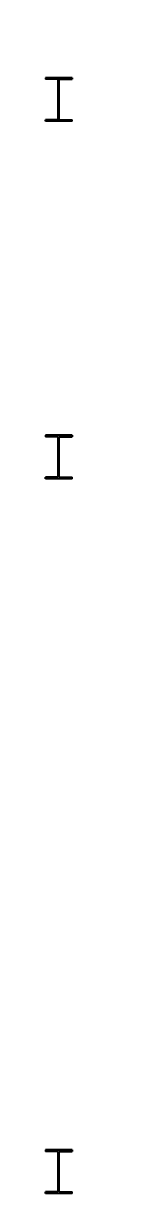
# Model space of a CAD drawing. Extents: x -150 to 68137, y 0 to 1132852.
# Drawn here: x -150 to 537, y 103756 to 116852 of the extents above; entities that cross this region are included whole.
import ezdxf
from ezdxf.enums import TextEntityAlignment as Align

# ---------------------------------------------------------------- set-up
doc = ezdxf.new("R2010")
doc.units = 0

msp = doc.modelspace()

# ---------------------------------------------------------------- linework, layer by layer
at = {"layer": 'C1'}
for p, q in [((150, 116244), (-150, 116244)), ((-150, 116244), (-150, 116226)), ((150, 116244, 3330), (-150, 116244, 3330)), ((-150, 116244, 3330), (-150, 116226, 3330)), ((150, 116244, 6460), (-150, 116244, 6460)), ((-150, 116244, 6460), (-150, 116226, 6460)), ((-5.5, 116226), (-150, 116226)), ((-5.5, 116226, 3330), (-150, 116226, 3330)), ((-5.5, 116226, 6460), (-150, 116226, 6460)), ((-5.5, 115774), (-5.5, 116226)), ((-5.5, 116226), (-5.5, 116226)), ((-5.5, 116226), (-5.5, 116226)), ((-5.5, 116226), (-5.5, 116226)), ((-5.5, 115774, 3330), (-5.5, 116226, 3330)), ((-5.5, 116226, 3330), (-5.5, 116226, 3330)), ((-5.5, 116226, 3330), (-5.5, 116226, 3330)), ((-5.5, 116226, 3330), (-5.5, 116226, 3330)), ((-5.5, 115774, 6460), (-5.5, 116226, 6460)), ((-5.5, 116226, 6460), (-5.5, 116226, 6460)), ((-5.5, 116226, 6460), (-5.5, 116226, 6460)), ((-5.5, 116226, 6460), (-5.5, 116226, 6460)), ((5.5, 115774), (5.5, 116226)), ((5.5, 116226), (5.5, 116226)), ((5.5, 116226), (5.5, 116226)), ((5.5, 116226), (5.5, 116226)), ((5.5, 116226), (150, 116226)), ((5.5, 115774, 3330), (5.5, 116226, 3330)), ((5.5, 116226, 3330), (5.5, 116226, 3330)), ((5.5, 116226, 3330), (5.5, 116226, 3330)), ((5.5, 116226, 3330), (5.5, 116226, 3330)), ((5.5, 116226, 3330), (150, 116226, 3330)), ((5.5, 115774, 6460), (5.5, 116226, 6460)), ((5.5, 116226, 6460), (5.5, 116226, 6460)), ((5.5, 116226, 6460), (5.5, 116226, 6460)), ((5.5, 116226, 6460), (5.5, 116226, 6460)), ((5.5, 116226, 6460), (150, 116226, 6460)), ((150, 116244), (150, 116226)), ((150, 116244, 3330), (150, 116226, 3330)), ((150, 116244, 6460), (150, 116226, 6460)), ((-5.5, 115774), (-150, 115774)), ((-150, 115756), (-150, 115774)), ((-5.5, 115774, 3330), (-150, 115774, 3330)), ((-150, 115756, 3330), (-150, 115774, 3330)), ((-5.5, 115774, 6460), (-150, 115774, 6460)), ((-150, 115756, 6460), (-150, 115774, 6460)), ((-5.5, 115774), (-5.5, 115774)), ((-5.5, 115774), (-5.5, 115774)), ((-5.5, 115774), (-5.5, 115774)), ((-5.5, 115774, 3330), (-5.5, 115774, 3330)), ((-5.5, 115774, 3330), (-5.5, 115774, 3330)), ((-5.5, 115774, 3330), (-5.5, 115774, 3330)), ((-5.5, 115774, 6460), (-5.5, 115774, 6460)), ((-5.5, 115774, 6460), (-5.5, 115774, 6460)), ((-5.5, 115774, 6460), (-5.5, 115774, 6460)), ((5.5, 115774), (5.5, 115774)), ((5.5, 115774), (5.5, 115774)), ((5.5, 115774), (5.5, 115774)), ((5.5, 115774), (150, 115774)), ((5.5, 115774, 3330), (5.5, 115774, 3330)), ((5.5, 115774, 3330), (5.5, 115774, 3330)), ((5.5, 115774, 3330), (5.5, 115774, 3330)), ((5.5, 115774, 3330), (150, 115774, 3330)), ((5.5, 115774, 6460), (5.5, 115774, 6460)), ((5.5, 115774, 6460), (5.5, 115774, 6460)), ((5.5, 115774, 6460), (5.5, 115774, 6460)), ((5.5, 115774, 6460), (150, 115774, 6460)), ((150, 115756), (150, 115774)), ((150, 115756, 3330), (150, 115774, 3330)), ((150, 115756, 6460), (150, 115774, 6460)), ((150, 115756), (-150, 115756)), ((150, 115756, 3330), (-150, 115756, 3330)), ((150, 115756, 6460), (-150, 115756, 6460)), ((150, 112244), (-150, 112244)), ((-150, 112244), (-150, 112226)), ((150, 112244, 3330), (-150, 112244, 3330)), ((-150, 112244, 3330), (-150, 112226, 3330)), ((150, 112244, 6460), (-150, 112244, 6460)), ((-150, 112244, 6460), (-150, 112226, 6460)), ((150, 112244), (150, 112226)), ((150, 112244, 3330), (150, 112226, 3330)), ((150, 112244, 6460), (150, 112226, 6460)), ((-5.5, 112226), (-150, 112226)), ((-5.5, 112226, 3330), (-150, 112226, 3330)), ((-5.5, 112226, 6460), (-150, 112226, 6460)), ((-5.5, 111774), (-5.5, 112226)), ((-5.5, 112226), (-5.5, 112226)), ((-5.5, 112226), (-5.5, 112226)), ((-5.5, 112226), (-5.5, 112226)), ((-5.5, 111774, 3330), (-5.5, 112226, 3330)), ((-5.5, 112226, 3330), (-5.5, 112226, 3330)), ((-5.5, 112226, 3330), (-5.5, 112226, 3330)), ((-5.5, 112226, 3330), (-5.5, 112226, 3330)), ((-5.5, 111774, 6460), (-5.5, 112226, 6460)), ((-5.5, 112226, 6460), (-5.5, 112226, 6460)), ((-5.5, 112226, 6460), (-5.5, 112226, 6460)), ((-5.5, 112226, 6460), (-5.5, 112226, 6460)), ((5.5, 111774), (5.5, 112226)), ((5.5, 112226), (5.5, 112226)), ((5.5, 112226), (5.5, 112226)), ((5.5, 112226), (5.5, 112226)), ((5.5, 112226), (150, 112226)), ((5.5, 111774, 3330), (5.5, 112226, 3330)), ((5.5, 112226, 3330), (5.5, 112226, 3330)), ((5.5, 112226, 3330), (5.5, 112226, 3330)), ((5.5, 112226, 3330), (5.5, 112226, 3330)), ((5.5, 112226, 3330), (150, 112226, 3330)), ((5.5, 111774, 6460), (5.5, 112226, 6460)), ((5.5, 112226, 6460), (5.5, 112226, 6460)), ((5.5, 112226, 6460), (5.5, 112226, 6460)), ((5.5, 112226, 6460), (5.5, 112226, 6460)), ((5.5, 112226, 6460), (150, 112226, 6460)), ((-5.5, 111774), (-150, 111774)), ((-150, 111756), (-150, 111774)), ((-5.5, 111774, 3330), (-150, 111774, 3330)), ((-150, 111756, 3330), (-150, 111774, 3330)), ((-5.5, 111774, 6460), (-150, 111774, 6460)), ((-150, 111756, 6460), (-150, 111774, 6460)), ((150, 111756), (-150, 111756)), ((150, 111756, 3330), (-150, 111756, 3330)), ((150, 111756, 6460), (-150, 111756, 6460)), ((-5.5, 111774), (-5.5, 111774)), ((-5.5, 111774), (-5.5, 111774)), ((-5.5, 111774), (-5.5, 111774)), ((-5.5, 111774, 3330), (-5.5, 111774, 3330)), ((-5.5, 111774, 3330), (-5.5, 111774, 3330)), ((-5.5, 111774, 3330), (-5.5, 111774, 3330)), ((-5.5, 111774, 6460), (-5.5, 111774, 6460)), ((-5.5, 111774, 6460), (-5.5, 111774, 6460)), ((-5.5, 111774, 6460), (-5.5, 111774, 6460)), ((5.5, 111774), (5.5, 111774)), ((5.5, 111774), (5.5, 111774)), ((5.5, 111774), (5.5, 111774)), ((5.5, 111774), (150, 111774)), ((5.5, 111774, 3330), (5.5, 111774, 3330)), ((5.5, 111774, 3330), (5.5, 111774, 3330)), ((5.5, 111774, 3330), (5.5, 111774, 3330)), ((5.5, 111774, 3330), (150, 111774, 3330)), ((5.5, 111774, 6460), (5.5, 111774, 6460)), ((5.5, 111774, 6460), (5.5, 111774, 6460)), ((5.5, 111774, 6460), (5.5, 111774, 6460)), ((5.5, 111774, 6460), (150, 111774, 6460)), ((150, 111756), (150, 111774)), ((150, 111756, 3330), (150, 111774, 3330)), ((150, 111756, 6460), (150, 111774, 6460)), ((150, 104244), (-150, 104244)), ((-150, 104244), (-150, 104226)), ((150, 104244, 3330), (-150, 104244, 3330)), ((-150, 104244, 3330), (-150, 104226, 3330)), ((150, 104244, 6460), (-150, 104244, 6460)), ((-150, 104244, 6460), (-150, 104226, 6460)), ((150, 104244), (150, 104226)), ((150, 104244, 3330), (150, 104226, 3330)), ((150, 104244, 6460), (150, 104226, 6460)), ((-5.5, 104226), (-150, 104226)), ((-5.5, 104226, 3330), (-150, 104226, 3330)), ((-5.5, 104226, 6460), (-150, 104226, 6460)), ((-5.5, 103774), (-5.5, 104226)), ((-5.5, 104226), (-5.5, 104226)), ((-5.5, 104226), (-5.5, 104226)), ((-5.5, 104226), (-5.5, 104226)), ((-5.5, 103774, 3330), (-5.5, 104226, 3330)), ((-5.5, 104226, 3330), (-5.5, 104226, 3330)), ((-5.5, 104226, 3330), (-5.5, 104226, 3330)), ((-5.5, 104226, 3330), (-5.5, 104226, 3330)), ((-5.5, 103774, 6460), (-5.5, 104226, 6460)), ((-5.5, 104226, 6460), (-5.5, 104226, 6460)), ((-5.5, 104226, 6460), (-5.5, 104226, 6460)), ((-5.5, 104226, 6460), (-5.5, 104226, 6460)), ((5.5, 103774), (5.5, 104226)), ((5.5, 104226), (5.5, 104226)), ((5.5, 104226), (5.5, 104226)), ((5.5, 104226), (5.5, 104226)), ((5.5, 104226), (150, 104226)), ((5.5, 103774, 3330), (5.5, 104226, 3330)), ((5.5, 104226, 3330), (5.5, 104226, 3330)), ((5.5, 104226, 3330), (5.5, 104226, 3330)), ((5.5, 104226, 3330), (5.5, 104226, 3330)), ((5.5, 104226, 3330), (150, 104226, 3330)), ((5.5, 103774, 6460), (5.5, 104226, 6460)), ((5.5, 104226, 6460), (5.5, 104226, 6460)), ((5.5, 104226, 6460), (5.5, 104226, 6460)), ((5.5, 104226, 6460), (5.5, 104226, 6460)), ((5.5, 104226, 6460), (150, 104226, 6460)), ((-5.5, 103774), (-150, 103774)), ((-150, 103756), (-150, 103774)), ((-5.5, 103774, 3330), (-150, 103774, 3330)), ((-150, 103756, 3330), (-150, 103774, 3330)), ((-5.5, 103774, 6460), (-150, 103774, 6460)), ((-150, 103756, 6460), (-150, 103774, 6460)), ((150, 103756), (-150, 103756)), ((150, 103756, 3330), (-150, 103756, 3330)), ((150, 103756, 6460), (-150, 103756, 6460)), ((-5.5, 103774), (-5.5, 103774)), ((-5.5, 103774), (-5.5, 103774)), ((-5.5, 103774), (-5.5, 103774)), ((-5.5, 103774, 3330), (-5.5, 103774, 3330)), ((-5.5, 103774, 3330), (-5.5, 103774, 3330)), ((-5.5, 103774, 3330), (-5.5, 103774, 3330)), ((-5.5, 103774, 6460), (-5.5, 103774, 6460)), ((-5.5, 103774, 6460), (-5.5, 103774, 6460)), ((-5.5, 103774, 6460), (-5.5, 103774, 6460)), ((5.5, 103774), (5.5, 103774)), ((5.5, 103774), (5.5, 103774)), ((5.5, 103774), (5.5, 103774)), ((5.5, 103774), (150, 103774)), ((5.5, 103774, 3330), (5.5, 103774, 3330)), ((5.5, 103774, 3330), (5.5, 103774, 3330)), ((5.5, 103774, 3330), (5.5, 103774, 3330)), ((5.5, 103774, 3330), (150, 103774, 3330)), ((5.5, 103774, 6460), (5.5, 103774, 6460)), ((5.5, 103774, 6460), (5.5, 103774, 6460)), ((5.5, 103774, 6460), (5.5, 103774, 6460)), ((5.5, 103774, 6460), (150, 103774, 6460)), ((150, 103756), (150, 103774)), ((150, 103756, 3330), (150, 103774, 3330)), ((150, 103756, 6460), (150, 103774, 6460))]:
    msp.add_line(p, q, dxfattribs=at)
at = {"layer": 'G42', "extrusion": (0, 1, 0)}
for p, q in [((-100, 116244, 3530), (100, 116244, 3530)), ((-100, 116244, 3130), (100, 116244, 3130)), ((-4.5, 116244, 3516), (-100, 116244, 3516)), ((-100, 116244, 3530), (-100, 116244, 3516)), ((-4.5, 116244, 3144), (-100, 116244, 3144)), ((-100, 116244, 3130), (-100, 116244, 3144)), ((-100, 116244, 6660), (100, 116244, 6660)), ((-100, 116244, 6260), (100, 116244, 6260)), ((-4.5, 116244, 6646), (-100, 116244, 6646)), ((-100, 116244, 6660), (-100, 116244, 6646)), ((-4.5, 116244, 6274), (-100, 116244, 6274)), ((-100, 116244, 6260), (-100, 116244, 6274)), ((-4.5, 116244, 3144), (-4.5, 116244, 3516)), ((-4.5, 116244, 3516), (-4.5, 116244, 3516)), ((-4.5, 116244, 3144), (-4.5, 116244, 3144)), ((-4.5, 116244, 3516), (-4.5, 116244, 3516)), ((-4.5, 116244, 3144), (-4.5, 116244, 3144)), ((-4.5, 116244, 3516), (-4.5, 116244, 3516)), ((-4.5, 116244, 3144), (-4.5, 116244, 3144)), ((-4.5, 116244, 6274), (-4.5, 116244, 6646)), ((-4.5, 116244, 6646), (-4.5, 116244, 6646)), ((-4.5, 116244, 6274), (-4.5, 116244, 6274)), ((-4.5, 116244, 6646), (-4.5, 116244, 6646)), ((-4.5, 116244, 6274), (-4.5, 116244, 6274)), ((-4.5, 116244, 6646), (-4.5, 116244, 6646)), ((-4.5, 116244, 6274), (-4.5, 116244, 6274)), ((4.5, 116244, 3144), (4.5, 116244, 3516)), ((4.5, 116244, 3144), (4.5, 116244, 3144)), ((4.5, 116244, 3516), (4.5, 116244, 3516)), ((4.5, 116244, 3144), (4.5, 116244, 3144)), ((4.5, 116244, 3516), (4.5, 116244, 3516)), ((4.5, 116244, 3144), (4.5, 116244, 3144)), ((4.5, 116244, 3516), (4.5, 116244, 3516)), ((4.5, 116244, 3516), (100, 116244, 3516)), ((4.5, 116244, 3144), (100, 116244, 3144)), ((4.5, 116244, 6274), (4.5, 116244, 6646)), ((4.5, 116244, 6274), (4.5, 116244, 6274)), ((4.5, 116244, 6646), (4.5, 116244, 6646)), ((4.5, 116244, 6274), (4.5, 116244, 6274)), ((4.5, 116244, 6646), (4.5, 116244, 6646)), ((4.5, 116244, 6274), (4.5, 116244, 6274)), ((4.5, 116244, 6646), (4.5, 116244, 6646)), ((4.5, 116244, 6646), (100, 116244, 6646)), ((4.5, 116244, 6274), (100, 116244, 6274)), ((100, 116244, 3530), (100, 116244, 3516)), ((100, 116244, 3130), (100, 116244, 3144)), ((100, 116244, 6660), (100, 116244, 6646)), ((100, 116244, 6260), (100, 116244, 6274)), ((-100, 112244, 3530), (100, 112244, 3530)), ((-100, 112244, 3130), (100, 112244, 3130)), ((-4.5, 112244, 3516), (-100, 112244, 3516)), ((-100, 112244, 3530), (-100, 112244, 3516)), ((-4.5, 112244, 3144), (-100, 112244, 3144)), ((-100, 112244, 3130), (-100, 112244, 3144)), ((-100, 112244, 6660), (100, 112244, 6660)), ((-100, 112244, 6260), (100, 112244, 6260)), ((-4.5, 112244, 6646), (-100, 112244, 6646)), ((-100, 112244, 6660), (-100, 112244, 6646)), ((-4.5, 112244, 6274), (-100, 112244, 6274)), ((-100, 112244, 6260), (-100, 112244, 6274)), ((-4.5, 112244, 3144), (-4.5, 112244, 3516)), ((-4.5, 112244, 3516), (-4.5, 112244, 3516)), ((-4.5, 112244, 3144), (-4.5, 112244, 3144)), ((-4.5, 112244, 3516), (-4.5, 112244, 3516)), ((-4.5, 112244, 3144), (-4.5, 112244, 3144)), ((-4.5, 112244, 3516), (-4.5, 112244, 3516)), ((-4.5, 112244, 3144), (-4.5, 112244, 3144)), ((-4.5, 112244, 6274), (-4.5, 112244, 6646)), ((-4.5, 112244, 6646), (-4.5, 112244, 6646)), ((-4.5, 112244, 6274), (-4.5, 112244, 6274)), ((-4.5, 112244, 6646), (-4.5, 112244, 6646)), ((-4.5, 112244, 6274), (-4.5, 112244, 6274)), ((-4.5, 112244, 6646), (-4.5, 112244, 6646)), ((-4.5, 112244, 6274), (-4.5, 112244, 6274)), ((4.5, 112244, 3144), (4.5, 112244, 3516)), ((4.5, 112244, 3144), (4.5, 112244, 3144)), ((4.5, 112244, 3516), (4.5, 112244, 3516)), ((4.5, 112244, 3144), (4.5, 112244, 3144)), ((4.5, 112244, 3516), (4.5, 112244, 3516)), ((4.5, 112244, 3144), (4.5, 112244, 3144)), ((4.5, 112244, 3516), (4.5, 112244, 3516)), ((4.5, 112244, 3516), (100, 112244, 3516)), ((4.5, 112244, 3144), (100, 112244, 3144)), ((4.5, 112244, 6274), (4.5, 112244, 6646)), ((4.5, 112244, 6274), (4.5, 112244, 6274)), ((4.5, 112244, 6646), (4.5, 112244, 6646)), ((4.5, 112244, 6274), (4.5, 112244, 6274)), ((4.5, 112244, 6646), (4.5, 112244, 6646)), ((4.5, 112244, 6274), (4.5, 112244, 6274)), ((4.5, 112244, 6646), (4.5, 112244, 6646)), ((4.5, 112244, 6646), (100, 112244, 6646)), ((4.5, 112244, 6274), (100, 112244, 6274)), ((100, 112244, 3530), (100, 112244, 3516)), ((100, 112244, 3130), (100, 112244, 3144)), ((100, 112244, 6660), (100, 112244, 6646)), ((100, 112244, 6260), (100, 112244, 6274))]:
    msp.add_line(p, q, dxfattribs=at)
at = {"layer": 'G43', "extrusion": (0, 1, 0)}
for p, q in [((-100, 116244, 9790), (100, 116244, 9790)), ((-100, 116244, 9390), (100, 116244, 9390)), ((-4, 116244, 9777), (-100, 116244, 9777)), ((-100, 116244, 9790), (-100, 116244, 9777)), ((-4, 116244, 9403), (-100, 116244, 9403)), ((-100, 116244, 9390), (-100, 116244, 9403)), ((-4, 116244, 9403), (-4, 116244, 9777)), ((-4, 116244, 9777), (-4, 116244, 9777)), ((-4, 116244, 9403), (-4, 116244, 9403)), ((-4, 116244, 9777), (-4, 116244, 9777)), ((-4, 116244, 9403), (-4, 116244, 9403)), ((-4, 116244, 9777), (-4, 116244, 9777)), ((-4, 116244, 9403), (-4, 116244, 9403)), ((4, 116244, 9403), (4, 116244, 9777)), ((4, 116244, 9403), (4, 116244, 9403)), ((4, 116244, 9777), (4, 116244, 9777)), ((4, 116244, 9403), (4, 116244, 9403)), ((4, 116244, 9777), (4, 116244, 9777)), ((4, 116244, 9403), (4, 116244, 9403)), ((4, 116244, 9777), (4, 116244, 9777)), ((4, 116244, 9777), (100, 116244, 9777)), ((4, 116244, 9403), (100, 116244, 9403)), ((100, 116244, 9790), (100, 116244, 9777)), ((100, 116244, 9390), (100, 116244, 9403)), ((-100, 112244, 9790), (100, 112244, 9790)), ((-100, 112244, 9390), (100, 112244, 9390)), ((-4, 112244, 9777), (-100, 112244, 9777)), ((-100, 112244, 9790), (-100, 112244, 9777)), ((-4, 112244, 9403), (-100, 112244, 9403)), ((-100, 112244, 9390), (-100, 112244, 9403)), ((-4, 112244, 9403), (-4, 112244, 9777)), ((-4, 112244, 9777), (-4, 112244, 9777)), ((-4, 112244, 9403), (-4, 112244, 9403)), ((-4, 112244, 9777), (-4, 112244, 9777)), ((-4, 112244, 9403), (-4, 112244, 9403)), ((-4, 112244, 9777), (-4, 112244, 9777)), ((-4, 112244, 9403), (-4, 112244, 9403)), ((4, 112244, 9403), (4, 112244, 9777)), ((4, 112244, 9403), (4, 112244, 9403)), ((4, 112244, 9777), (4, 112244, 9777)), ((4, 112244, 9403), (4, 112244, 9403)), ((4, 112244, 9777), (4, 112244, 9777)), ((4, 112244, 9403), (4, 112244, 9403)), ((4, 112244, 9777), (4, 112244, 9777)), ((4, 112244, 9777), (100, 112244, 9777)), ((4, 112244, 9403), (100, 112244, 9403)), ((100, 112244, 9790), (100, 112244, 9777)), ((100, 112244, 9390), (100, 112244, 9403)), ((-100, 104244, 3530), (100, 104244, 3530)), ((-100, 104244, 3130), (100, 104244, 3130)), ((-4, 104244, 3517), (-100, 104244, 3517)), ((-100, 104244, 3530), (-100, 104244, 3517)), ((-4, 104244, 3143), (-100, 104244, 3143)), ((-100, 104244, 3130), (-100, 104244, 3143)), ((-100, 104244, 6660), (100, 104244, 6660)), ((-100, 104244, 6260), (100, 104244, 6260)), ((-4, 104244, 6647), (-100, 104244, 6647)), ((-100, 104244, 6660), (-100, 104244, 6647)), ((-4, 104244, 6273), (-100, 104244, 6273)), ((-100, 104244, 6260), (-100, 104244, 6273)), ((-100, 104244, 9790), (100, 104244, 9790)), ((-100, 104244, 9390), (100, 104244, 9390)), ((-4, 104244, 9777), (-100, 104244, 9777)), ((-100, 104244, 9790), (-100, 104244, 9777)), ((-4, 104244, 9403), (-100, 104244, 9403)), ((-100, 104244, 9390), (-100, 104244, 9403)), ((-4, 104244, 3143), (-4, 104244, 3517)), ((-4, 104244, 3517), (-4, 104244, 3517)), ((-4, 104244, 3143), (-4, 104244, 3143)), ((-4, 104244, 3517), (-4, 104244, 3517)), ((-4, 104244, 3143), (-4, 104244, 3143)), ((-4, 104244, 3517), (-4, 104244, 3517)), ((-4, 104244, 3143), (-4, 104244, 3143)), ((-4, 104244, 6273), (-4, 104244, 6647)), ((-4, 104244, 6647), (-4, 104244, 6647)), ((-4, 104244, 6273), (-4, 104244, 6273)), ((-4, 104244, 6647), (-4, 104244, 6647)), ((-4, 104244, 6273), (-4, 104244, 6273)), ((-4, 104244, 6647), (-4, 104244, 6647)), ((-4, 104244, 6273), (-4, 104244, 6273)), ((-4, 104244, 9403), (-4, 104244, 9777)), ((-4, 104244, 9777), (-4, 104244, 9777)), ((-4, 104244, 9403), (-4, 104244, 9403)), ((-4, 104244, 9777), (-4, 104244, 9777)), ((-4, 104244, 9403), (-4, 104244, 9403)), ((-4, 104244, 9777), (-4, 104244, 9777)), ((-4, 104244, 9403), (-4, 104244, 9403)), ((4, 104244, 3143), (4, 104244, 3517)), ((4, 104244, 3143), (4, 104244, 3143)), ((4, 104244, 3517), (4, 104244, 3517)), ((4, 104244, 3143), (4, 104244, 3143)), ((4, 104244, 3517), (4, 104244, 3517)), ((4, 104244, 3143), (4, 104244, 3143)), ((4, 104244, 3517), (4, 104244, 3517)), ((4, 104244, 3517), (100, 104244, 3517)), ((4, 104244, 3143), (100, 104244, 3143)), ((4, 104244, 6273), (4, 104244, 6647)), ((4, 104244, 6273), (4, 104244, 6273)), ((4, 104244, 6647), (4, 104244, 6647)), ((4, 104244, 6273), (4, 104244, 6273)), ((4, 104244, 6647), (4, 104244, 6647)), ((4, 104244, 6273), (4, 104244, 6273)), ((4, 104244, 6647), (4, 104244, 6647)), ((4, 104244, 6647), (100, 104244, 6647)), ((4, 104244, 6273), (100, 104244, 6273)), ((4, 104244, 9403), (4, 104244, 9777)), ((4, 104244, 9403), (4, 104244, 9403)), ((4, 104244, 9777), (4, 104244, 9777)), ((4, 104244, 9403), (4, 104244, 9403)), ((4, 104244, 9777), (4, 104244, 9777)), ((4, 104244, 9403), (4, 104244, 9403)), ((4, 104244, 9777), (4, 104244, 9777)), ((4, 104244, 9777), (100, 104244, 9777)), ((4, 104244, 9403), (100, 104244, 9403)), ((100, 104244, 3530), (100, 104244, 3517)), ((100, 104244, 3130), (100, 104244, 3143)), ((100, 104244, 6660), (100, 104244, 6647)), ((100, 104244, 6260), (100, 104244, 6273)), ((100, 104244, 9790), (100, 104244, 9777)), ((100, 104244, 9390), (100, 104244, 9403))]:
    msp.add_line(p, q, dxfattribs=at)

# ---------------------------------------------------------------- texts
at = {"layer": 'C1', "extrusion": (-1, 0, 0)}
for p in [(-116536.8, 1665, -536.8), (-116536.8, 4895, -536.8), (-116536.8, 8025, -536.8), (-112536.8, 1665, -536.8), (-112536.8, 4895, -536.8), (-112536.8, 8025, -536.8), (-104536.8, 1665, -536.8), (-104536.8, 4895, -536.8), (-104536.8, 8025, -536.8)]:
    msp.add_text('C1', height=400, dxfattribs=at).set_placement(p, align=Align.BOTTOM_CENTER)
at = {"layer": 'G42', "extrusion": (-1, 0, 0)}
for p in [(-114440, 3330, -440), (-114440, 6460, -440)]:
    msp.add_text('G42', height=400, dxfattribs=at).set_placement(p, align=Align.BOTTOM_CENTER)
at = {"layer": 'G43', "extrusion": (-1, 0, 0)}
for p in [(-114440, 9590, -440), (-108440, 3330, -440), (-108440, 6460, -440), (-108440, 9590, -440)]:
    msp.add_text('G43', height=400, dxfattribs=at).set_placement(p, align=Align.BOTTOM_CENTER)

doc.saveas('drawing.dxf')
